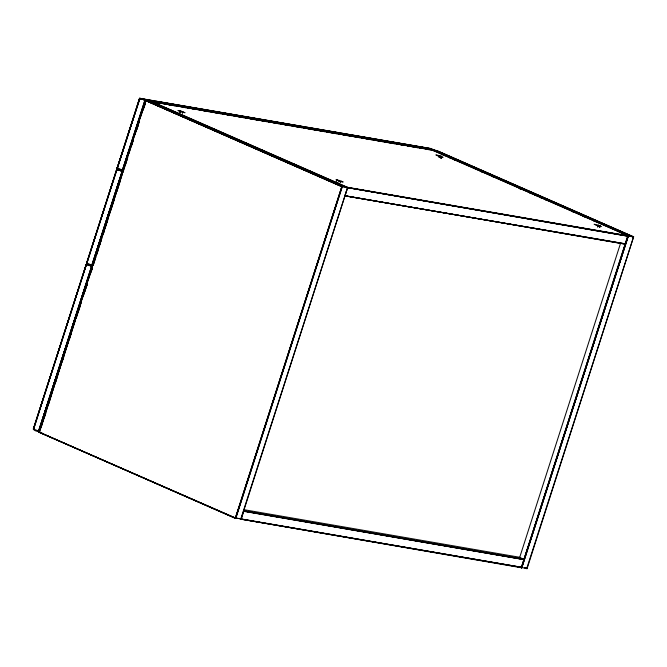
<?xml version="1.0" encoding="UTF-8"?>
<svg xmlns="http://www.w3.org/2000/svg" width="667" height="667" viewBox="0 0 667 667"><rect width="100%" height="100%" fill="white"/><g stroke="black" fill="none" stroke-linecap="round" stroke-linejoin="round"><path stroke-width="1" d="M86.135 264.682C85.709 263.957 91.179 265.183 92.363 267.409L88.869 278.264M92.78 265.666L91.796 265.508L121.944 171.611C125.579 173.395 118.501 169.601 117.667 169.56C114.032 169.635 121.711 169.952 122.72 172.394M627.889 235.876L341.796 186.61L140.512 98.424C136.793 98.499 144.947 98.841 145.731 101.576M41.646 432.733L38.953 432.208L235.293 517.909L237.235 518.242M344.856 195.848L625.454 243.864L344.856 195.856L347.665 187.402L342.079 186.36L145.556 100.308L150.825 101.201L151.284 101.467L145.589 100.584L151.309 101.751L149.366 101.417M38.961 432.174L235.776 518.467L342.354 186.485L145.523 100.333L39.253 432.374M347.565 187.61L627.905 236.201L347.757 187.71M441.07 157.996L441.112 156.22C425.771 151.559 449.725 160.714 441.112 156.22L440.704 157.996M525.179 567.951C531.907 569.968 518.859 566.55 521.777 567.834L628.356 235.851L633.65 236.827L436.877 150.575L431.591 149.666L628.356 235.851L521.777 567.834M38.994 432.099L235.443 518.334L235.293 517.909L521.602 567.3L241.262 519.209L521.677 567.792L518.559 566.425M39.753 431.266C38.111 432.166 32.233 430.223 33.625 428.406M93.046 265.274C91.362 266.116 85.234 264.34 87.044 262.289M123.237 170.81C115.141 168.518 114.916 165.708 123.112 170.819M241.412 519.009L243.788 510.805L523.954 559.163L524.062 559.646L519.735 557.287L243.672 509.638M524.07 559.58L243.905 511.155M139.503 99.066L140.512 98.424L139.862 98.316L117.325 168.501L117.976 168.609L117.375 167.567M241.437 518.943L241.045 519.351L241.12 518.918M433.55 150.492L431.165 150.083M440.887 157.979L441.112 156.22M441.387 158.112L441.604 156.411L441.229 158.062M599.475 227.372L599.683 225.663L594.13 224.245L597.84 225.946L601.275 226.547L599.683 225.663L599.316 227.322M347.474 187.627L345.398 187.068M521.494 567.709L628.356 235.851M599.75 227.505L600.125 225.846L599.616 227.43M439.628 157.462L440.028 155.836M597.707 226.713L598.116 225.087L597.54 226.872M597.657 226.83L598.116 225.087M86.185 264.374L33.358 428.914L39.703 431.574L38.503 431.499L91.487 266.458L92.413 266.792L91.713 266.6L38.503 431.499L91.713 266.6M86.301 264.274L33.367 429.131L34.234 429.456L33.583 429.348L86.568 264.307L92.413 266.8M117.876 168.559L117.159 168.376L139.862 98.316L117.234 168.443M123.011 170.81L122.244 170.66L144.781 100.467L145.439 100.584L145.831 101.034L145.239 100.825L122.369 170.694M38.503 431.499L91.604 266.517L92.246 266.625M122.87 171.944L122.169 171.744L91.913 265.549M38.903 431.549L91.829 266.7M92.196 265.566L122.286 171.844M122.645 170.71L145.123 100.709L147.424 101.084M39.061 431.532L91.946 266.817L92.48 266.908M38.978 432.258L145.556 100.308M40.845 427.397L92.271 267.25M122.403 173.387L93.205 265.424M123.328 170.51L144.922 103.235M40.07 430.273L42.288 423.37M44.189 417.442L50.208 398.691M50.842 396.715L68.909 340.453M69.543 338.477L74.929 321.694M76.196 317.75L80.949 302.943M82.85 297.023L86.968 284.184M96.215 255.411L100.959 240.612M102.86 234.701L108.246 217.926M108.879 215.958L122.495 173.545M127.614 157.604L123.662 170.318M128.881 153.66L132.991 140.845M134.892 134.934L139.003 122.119M140.904 116.2L145.022 103.385M41.504 426.205L45.648 413.315M48.191 405.386L51.693 394.48M55.511 382.583L57.746 375.638M62.198 361.756L63.79 356.803M69.518 338.953L71.111 334M76.205 318.134L80.982 303.26M83.525 295.331L87.027 284.425M90.212 274.512L92.438 267.567M93.522 264.19L95.74 257.304M99.525 245.498L101.734 238.611M104.894 228.781L107.737 219.927M110.897 210.097L114.365 199.275M116.892 191.404L120.368 180.59M125.554 164.424L127.764 157.554M131.549 145.773L133.125 140.862M136.902 129.073L139.111 122.203M142.896 110.414L145.106 103.543M44.839 416.2L45.79 413.232M78.839 310.297L79.798 307.32M84.876 291.487L87.102 284.559L86.185 287.602M91.554 270.702L92.505 267.734M96.865 254.152L98.458 249.2M103.552 233.342L104.502 230.365M136.877 129.523L138.469 124.562M143.572 108.688L145.164 103.727M144.239 106.787L145.198 103.819M179.681 112.565L180.257 110.78L185.076 112.731L181.641 112.139L177.914 110.505L180.257 110.78M180.223 112.715L180.799 110.93M182.424 113.44L183 111.664M336.376 181.499L336.943 179.723L343.163 181.991L339.72 181.399L335.993 179.765L336.943 179.723M338.861 182.133L339.436 180.357M340.503 182.7L341.079 180.915M235.334 517.992L341.796 186.61M235.418 518.151L341.879 186.577M235.518 518.292L342.038 186.527L145.473 100.409L341.721 186.652M235.626 518.392L342.188 186.493M240.962 519.36L347.665 187.402L240.687 519.243M438.894 157.429L439.47 155.653M519.61 557.679L620.644 242.98M521.327 567.634L627.755 235.676M521.377 567.442L627.964 235.918L625.888 235.001M521.577 567.709L628.114 235.868M86.777 263.298L117.025 169.451L117.667 169.56L116.667 170.202M122.244 170.66L144.897 100.525L430.307 149.792M87.519 263.465L86.71 263.223L116.833 169.41L86.877 263.357L87.519 263.465L86.685 262.806L92.446 265.624L91.796 265.508L122.053 171.669L122.695 171.778M117.159 168.376L139.862 98.316M91.796 265.508L122.169 171.744M139.536 98.983L140.512 98.424L139.67 98.733M116.692 170.118L117.667 169.56L116.583 169.827M627.797 235.976L633.608 236.935L438.252 151.292M627.639 236.051L628.081 235.726M524.779 567.775L527.047 568.718L633.625 236.777L526.688 568.609L527.147 568.434M145.831 101.042L145.923 100.425L151.309 101.751L150.825 101.201M151.092 101.551L431.341 149.817M241.354 519.126L521.552 567.425M345.156 195.731L625.179 244.189M436.927 150.6L437.31 151.117C419.351 147.04 441.712 152.343 436.827 150.567M526.972 568.492L524.921 567.759M521.177 567.65L521.602 567.3M526.738 568.609L527.122 568.284M429.806 148.808L430.932 148.541L435.159 150.375M151.226 101.426L431.599 149.733M241.212 519.243L238.778 518.409M86.66 264.457L87.219 264.415L86.668 264.457M429.848 148.508L434.509 150.258M429.848 148.499L430.407 148.466M631.399 236.435L633.467 237.06L633.275 236.627M431.049 148.574L139.595 98.282L117.117 168.284L117.542 168.026M430.498 148.541L139.478 98.382L117.1 168.076L117.7 168.384L117.1 168.184M139.445 98.466L150.1 100.3M152.143 100.659L154.194 101.009M156.245 101.367L285.309 123.645M287.36 123.995L304.777 127.005M306.828 127.355L320.143 129.656M322.186 130.007L324.237 130.365M326.288 130.715L339.603 133.016M341.654 133.367L354.969 135.668M357.02 136.018L428.723 148.399M139.428 98.566L141.804 98.974M143.855 99.333L145.906 99.683M147.949 100.042L150 100.392M152.051 100.742L154.102 101.101M159.221 101.984L161.272 102.334M163.315 102.693L165.366 103.043M167.417 103.402L169.468 103.752M171.511 104.102L176.638 104.986M178.681 105.344L180.732 105.694M182.783 106.053L184.826 106.403M186.877 106.762L191.996 107.645M194.047 107.996L196.098 108.346M198.149 108.704L200.192 109.055M202.243 109.413L211.464 110.997M213.515 111.356L215.558 111.706M217.609 112.064L226.83 113.657M228.873 114.007L242.196 116.308M244.239 116.658L246.29 117.008M248.341 117.367L261.656 119.668M263.707 120.018L265.749 120.368M267.8 120.727L277.022 122.319M279.073 122.67L281.115 123.028M283.167 123.378L285.218 123.728M287.269 124.087L296.482 125.679M298.533 126.03L300.584 126.38M302.626 126.738L304.677 127.089M306.728 127.447L311.848 128.331M313.899 128.681L315.95 129.039M317.992 129.39L320.043 129.74M322.094 130.098L324.145 130.449M329.265 131.332L331.316 131.691M333.358 132.041L335.409 132.391M337.46 132.75L339.503 133.1M341.554 133.458L346.682 134.342M348.724 134.692L350.775 135.051M352.826 135.401L354.869 135.751M356.92 136.11L358.971 136.46M364.09 137.344L366.141 137.702M368.192 138.052L370.235 138.411M372.286 138.761L381.507 140.353M383.558 140.704L385.601 141.062M387.652 141.412L396.873 143.005M398.916 143.355L400.967 143.713M403.018 144.064L412.239 145.656M414.282 146.006L416.333 146.365M418.384 146.715L428.623 148.483M139.428 98.691L141.721 99.083M143.772 99.441L145.815 99.792M159.13 102.093L161.181 102.443M178.598 105.453L180.649 105.803M193.964 108.104L196.006 108.454M209.33 110.755L211.372 111.106M224.696 113.407L226.738 113.757M228.789 114.115L230.84 114.466M235.96 115.349L238.011 115.708M240.062 116.058L242.104 116.408M244.155 116.767L246.206 117.117M251.326 118.001L253.377 118.359M255.419 118.709L257.47 119.06M259.521 119.418L261.572 119.768M263.615 120.127L265.666 120.477M270.785 121.361L272.836 121.719M274.887 122.069L276.938 122.42M278.981 122.778L281.032 123.128M290.253 124.721L292.296 125.071M294.347 125.429L296.398 125.78M309.713 128.081L311.764 128.431M313.815 128.789L315.858 129.14M329.173 131.441L331.224 131.791M344.539 134.092L346.59 134.442M348.641 134.801L350.692 135.151M364.007 137.452L366.05 137.802M379.373 140.103L381.416 140.454M394.739 142.755L396.782 143.113M398.833 143.463L400.884 143.814M410.097 145.406L412.148 145.765M414.199 146.115L416.25 146.473M421.369 147.357L423.42 147.707M425.463 148.057L427.514 148.416M434.4 150.5L431.424 150.042L431.641 149.666M152.876 102.043L155.103 102.435M156.97 102.751L159.021 103.102M164.149 103.985L166.391 104.386M168.242 104.694L170.494 105.094M172.336 105.403L174.604 105.803M176.438 106.111L178.489 106.462M183.608 107.345L185.893 107.754M187.702 108.054L189.995 108.463M191.804 108.763L193.847 109.113M203.068 110.705L205.386 111.114M207.17 111.414L209.213 111.764M211.264 112.123L213.315 112.473M214.624 112.706L216.675 113.065M218.434 113.357L220.785 113.774M222.536 114.065L224.579 114.416M226.63 114.774L228.681 115.124M230.023 115.366L232.074 115.725M234.125 116.075L236.176 116.433M237.902 116.717L244.047 117.776M245.414 118.026L247.465 118.376M249.516 118.734L251.567 119.085M253.627 119.443L259.413 120.427M260.805 120.677L263.507 121.136M264.916 121.386L266.967 121.744M268.626 122.019L271.069 122.453M272.728 122.728L274.779 123.078M276.205 123.337L278.873 123.787M280.307 124.045L282.358 124.404M283.992 124.671L286.46 125.113M288.094 125.379L290.137 125.738M292.188 126.088L294.239 126.438M295.698 126.705L301.859 127.764M303.46 128.031L305.961 128.473M307.554 128.739L309.605 129.09M311.656 129.448L317.25 130.424M318.826 130.682L321.352 131.132M322.92 131.391L324.971 131.749M327.013 132.099L332.641 133.083M334.184 133.333L336.752 133.792M338.286 134.042L340.337 134.4M342.379 134.751L344.43 135.109M346.481 135.459L352.143 136.443M353.652 136.693L356.245 137.152M357.745 137.402L359.796 137.761M361.381 138.044L363.89 138.461M365.483 138.753L367.534 139.103M369.018 139.345L371.644 139.812M373.111 140.053L375.162 140.412M376.772 140.695L379.256 141.121M380.874 141.404L383.358 141.821M384.984 142.113L390.528 143.063M392.163 143.355L394.622 143.772M396.273 144.064L398.724 144.472M400.375 144.772L402.426 145.123M407.562 146.015L409.988 146.423M411.664 146.723L414.09 147.132M415.766 147.432L417.825 147.782M419.877 148.141L421.928 148.491M427.055 149.375L429.456 149.783M435.601 150.842L436.21 151.05L435.668 150.95M347.59 187.319L627.797 235.718M347.74 187.577L627.914 236.001M345.064 195.806L625.321 244.089M123.487 170.585L116.692 169.46L86.66 263.14L87.419 263.407M120.193 170.135L116.608 169.601L86.652 262.923L87.177 263.132M117.942 169.943L119.993 170.293M122.936 172.053L122.403 171.961L92.354 265.541L93.005 265.583M122.511 172.094L122.986 172.178M86.235 264.315L92.346 265.299M86.151 264.457L89.737 264.982M87.485 264.791L89.536 265.149M92.063 266.95L92.538 267.033M33.792 428.864L34.034 429.323M33.483 429.29L34.125 429.398M39.228 431.491L39.812 431.499M38.619 431.541L39.595 431.624M40.195 432.558L41.929 432.85M243.855 510.897L524.045 559.313M243.897 511.022L524.07 559.446M524.062 559.646L243.88 511.356L243.747 510.764M431.724 149.833L437.135 150.809M347.557 187.385L150.925 101.234M86.643 263.04L87.127 263.006M33.35 429.031L33.959 429.231M438.269 151.476L442.071 153.21M443.98 153.977L633.525 237.018M431.474 149.775L628.189 235.86M431.466 149.825L433.542 150.734M442.971 155.002L444.964 155.736M448.774 157.412L450.675 158.246M453.535 159.496L455.436 160.33M481.065 171.694L483.008 172.47M491.537 176.28L493.53 177.013M521.06 189.211L519.151 188.377L521.019 189.27M529.631 192.963L531.616 193.705M534.475 194.956L536.376 195.79M540.145 197.507L542.096 198.291M544.947 199.541L546.857 200.375M572.478 211.739L574.429 212.523M583.041 216.233L584.942 217.067M593.513 220.819L595.423 221.652M621.044 233.016L623.036 233.75M151.025 101.317L347.632 187.527M154.177 102.876L156.078 103.777L154.16 103.01M158.938 104.961L160.839 105.861L158.921 105.094M164.649 107.47L166.55 108.362L164.641 107.595M169.41 109.555L171.311 110.447L169.401 109.68M207.495 126.238L209.405 127.139M212.256 128.331L214.165 129.223M217.976 130.832L219.877 131.724M245.589 142.93L247.49 143.822M250.35 145.014L252.251 145.915M256.061 147.515L257.962 148.416M260.822 149.6L262.723 150.5M294.155 164.207L296.056 165.099M298.916 166.291L300.817 167.184M309.388 170.877L311.289 171.778M337.002 182.975L338.903 183.875M207.487 126.371L209.396 127.205M217.967 130.957L219.868 131.791M245.581 143.055L247.49 143.889M256.053 147.649L257.962 148.483M260.814 149.733L262.723 150.567M294.139 164.332L296.048 165.166M298.908 166.416L300.809 167.25M309.38 171.01L311.289 171.844M336.993 183.108L338.903 183.942M39.036 432.058L235.376 518.076M117.584 168.159L117.134 167.951L117.634 168.276M33.834 428.998L33.383 428.798L33.884 429.123M86.376 264.257L33.417 429.214L86.376 264.257M341.671 186.627L342.079 186.368L341.671 186.627"/></g></svg>
